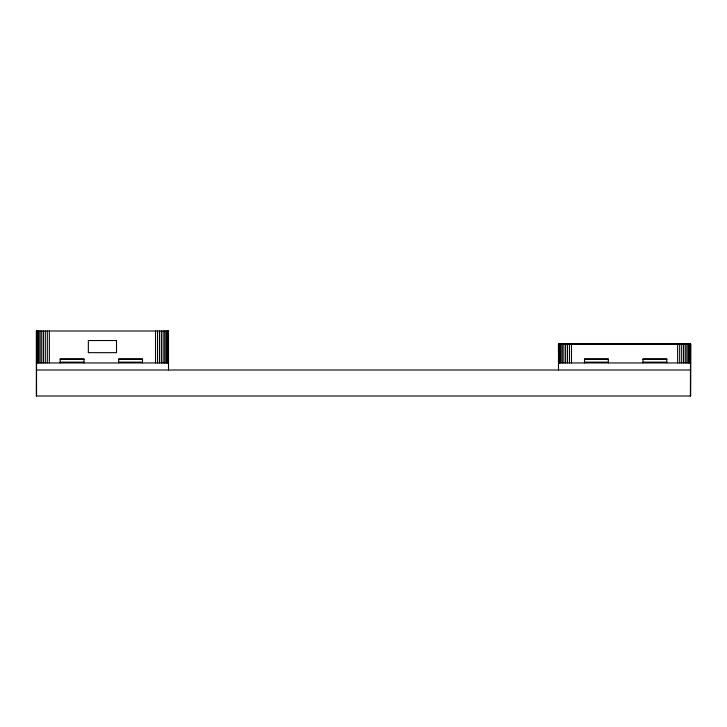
<?xml version="1.0" encoding="UTF-8"?>
<svg xmlns="http://www.w3.org/2000/svg" width="727" height="727" viewBox="0 0 727 727"><rect width="100%" height="100%" fill="white"/><g stroke="black" fill="none" stroke-linecap="round" stroke-linejoin="round"><path stroke-width="1.09" d="M558.49 352.668L558.49 344.016L690.65 343.971L558.49 343.998L558.49 369.998M60.187 359.411L84.014 359.411M118.683 359.411L142.51 359.411M584.49 359.411L608.317 359.411M642.986 359.411L666.813 359.411M60.187 362.155L84.014 362.155M118.683 362.155L142.51 362.155M584.49 362.155L608.317 362.155M642.986 362.155L666.813 362.155M36.35 362.946L168.51 362.946M558.49 362.946L690.65 362.946M36.35 369.998L690.65 369.998M690.486 343.998L690.486 395.997M690.432 395.997L690.65 343.971L690.65 395.997L36.35 395.997L36.35 331.003L168.51 331.003L168.51 369.998M690.014 343.998L690.014 362.946M689.232 343.998L689.232 362.946M688.169 343.998L688.169 362.946M686.842 343.998L686.842 362.946M685.288 343.998L685.288 362.946M683.553 343.998L683.553 362.946M681.672 343.998L681.672 362.946M679.681 343.998L679.681 362.946M677.646 343.998L677.646 362.946M666.813 362.946L666.813 358.784L642.986 358.784L642.986 362.946M608.317 362.946L608.317 358.784L584.49 358.784L584.49 362.946M571.486 343.998L571.486 362.946M569.459 343.998L569.459 362.946M567.469 343.998L567.469 362.946M565.588 343.998L565.588 362.946M563.852 343.998L563.852 362.946M562.298 343.998L562.298 362.946M560.971 343.998L560.971 362.946M559.908 343.998L559.908 362.946M559.127 343.998L559.127 362.946M558.654 343.998L558.654 362.946M168.346 331.003L168.346 362.946M167.873 331.003L167.873 362.946M167.092 331.003L167.092 362.946M166.029 331.003L166.029 362.946M164.702 331.003L164.702 362.946M163.148 331.003L163.148 362.946M161.412 331.003L161.412 362.946M159.531 331.003L159.531 362.946M157.541 331.003L157.541 362.946M155.514 331.003L155.514 362.946M142.51 362.946L142.51 358.784L118.683 358.784L118.683 362.946M84.014 362.946L84.014 358.784L60.187 358.784L60.187 362.946M49.345 331.003L49.345 362.946M47.319 331.003L47.319 362.946M45.328 331.003L45.328 362.946M43.447 331.003L43.447 362.946M41.712 331.003L41.712 362.946M40.158 331.003L40.158 362.946M38.831 331.003L38.831 362.946M37.768 331.003L37.768 362.946M36.986 331.003L36.986 362.946M36.514 331.003L36.559 395.997M116.511 340.536L88.349 340.536L88.349 352.668L116.511 352.668L116.511 340.536"/></g></svg>
